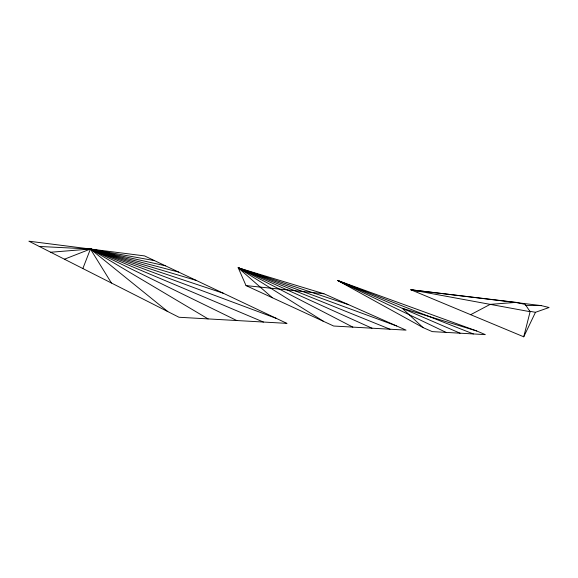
<?xml version="1.0" encoding="UTF-8"?>
<svg xmlns="http://www.w3.org/2000/svg" width="578" height="578" viewBox="0 0 578 578"><rect width="100%" height="100%" fill="white"/><g stroke="black" fill="none" stroke-linecap="round" stroke-linejoin="round"><path stroke-width="0.87" d="M523.733 336.801L530.113 311.701L525.279 304.483L516.132 302.373L410.922 289.788L523.733 336.801L535.474 312.301L549.1 307.503L541.261 305.61L410.922 289.788L530.113 311.701M82.849 268.539L90.435 249.031L154.514 260.635M470.665 314.685L490.202 304.368L516.132 302.373M64.433 259.204L90.435 249.031L165.46 265.822M50.683 252.239L90.435 249.031L178.609 272.057M525.243 305.343L541.261 305.61M39.268 246.452L90.435 249.031L196.173 280.388M246.026 285.597L323.897 293.74L406.023 330.125L333.665 326.028L246.026 285.597L238.244 267.831L323.897 293.74M410.922 289.788L414.462 290.431M416.232 290.748L418.002 291.066M529.311 311.188L535.474 312.301M476.742 330.984L402.209 308.269L423.082 327.61L432.228 331.613L485.289 334.619L476.742 330.984L337.617 280.467L423.082 327.61M111.438 283.025L90.435 249.031L223.318 293.248M272.332 297.735L238.244 267.831L348.664 304.707M323.55 321.361L238.244 267.831L396.602 325.949M167.772 311.564L90.435 249.031L276.349 318.391M446.108 332.401L337.617 280.467L473.375 333.947M352.826 327.112L238.244 267.831L389.984 329.214M208.109 318.911L90.435 249.031L263.424 322.047M337.617 280.467L460.095 333.188M238.244 267.831L371.965 328.196M90.435 249.031L236.785 320.537M286.854 323.369L178.999 317.257L28.9 241.199L144.551 255.91L286.854 323.369"/></g></svg>
